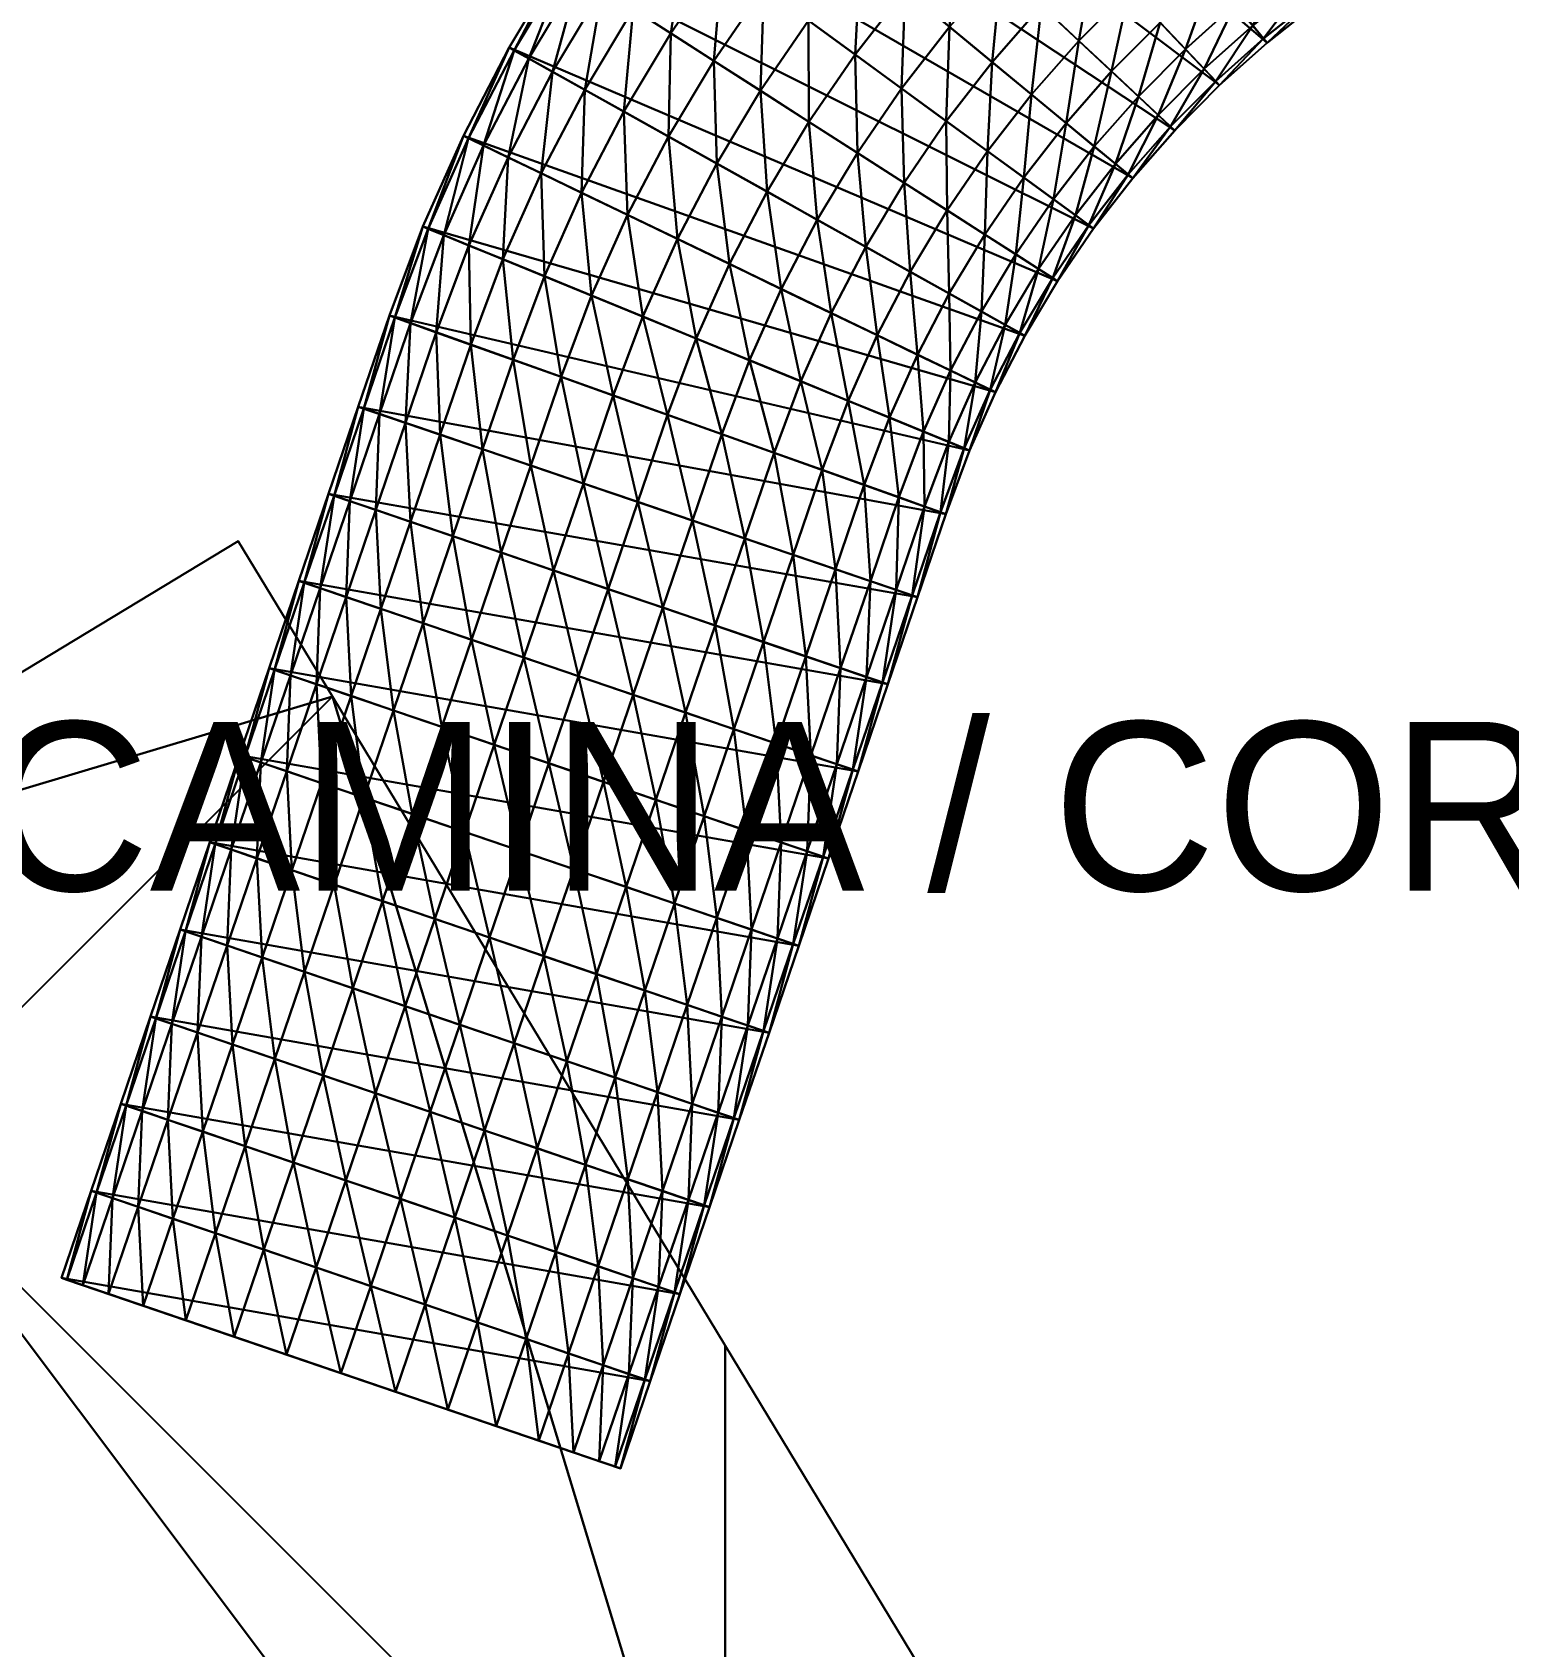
# Model space of a CAD drawing. Extents: x 4965 to 5080, y 10647 to 10739.
# Drawn here: x 5000.89 to 5009.64, y 10657.04 to 10666.61 of the extents above; entities that cross this region are included whole.
import ezdxf

# ---------------------------------------------------------------- set-up
doc = ezdxf.new("R2010")
doc.units = 0
for name, color, linetype in [('06_ESTOCADAS', 2, 'Continuous'), ('10_MOV_TIERRA', 30, 'Continuous'), ('20_EJES', 1, 'Continuous'), ('21_ROTULOS', 7, 'Continuous')]:
    doc.layers.add(name, color=color, linetype=linetype)

msp = doc.modelspace()

# ---------------------------------------------------------------- linework, layer by layer
at = {"layer": '20_EJES', "color": 2}
msp.add_polyline3d([(5006.0658, 10666.8596, 2106.9609), (5005.7693, 10666.478, 2106.9609), (5005.4963, 10666.0792, 2106.9609), (5005.2479, 10665.6647, 2106.9609), (5005.025, 10665.236, 2106.9609), (5004.8284, 10664.7945, 2106.9609), (5004.6588, 10664.342, 2106.9609), (5004.4829, 10663.8257, 2106.9609), (5004.3069, 10663.3094, 2106.9609), (5004.131, 10662.7931, 2106.9609), (5003.9551, 10662.2768, 2106.9609), (5003.7792, 10661.7605, 2106.9609), (5003.6033, 10661.2442, 2106.9609), (5003.4274, 10660.7278, 2106.9609), (5003.2514, 10660.2115, 2106.9609), (5003.0755, 10659.6952, 2106.9609), (5002.8996, 10659.1789, 2106.9609), (5002.7237, 10658.6626, 2106.9609)], dxfattribs=at)

# ---------------------------------------------------------------- texts
at = {"layer": '21_ROTULOS', "color": 7}
msp.add_text('BOCAMINA / CORTE Y BANCADA', height=1, dxfattribs=at).set_placement((4998.693, 10661.5224, 2134.3921))

# ---------------------------------------------------------------- meshes
at = {"layer": '06_ESTOCADAS', "color": 2}
mesh = msp.add_polyface(dxfattribs=at)
corners = [(5008.7551, 10667.8696, 2110.3766), (5009.1302, 10668.0684, 2110.3766), (5008.9967, 10668.3399, 2110.4228), (5008.6054, 10668.1326, 2110.4228), (5008.8862, 10667.6392, 2110.3144), (5008.8174, 10666.9971, 2106.9609), (5006.9057, 10669.9289, 2106.9609), (5009.1398, 10667.1937, 2106.9609), (5008.2274, 10667.902, 2110.4228), (5008.443, 10668.4179, 2110.4513), (5008.048, 10668.177, 2110.4513), (5008.3926, 10667.6486, 2110.3766), (5008.5375, 10667.4265, 2110.3144), (5008.6563, 10667.2442, 2110.2387), (5008.9939, 10667.45, 2110.2387), (5008.7447, 10667.1087, 2110.1522), (5009.0739, 10667.3095, 2110.1522), (5008.7991, 10667.0253, 2110.0584), (5009.1231, 10667.2229, 2110.0584), (5008.8174, 10666.9971, 2109.9609), (5009.1398, 10667.1937, 2109.9609), (5007.8639, 10667.6491, 2110.4228), (5008.0442, 10667.4061, 2110.3766), (5008.2022, 10667.1931, 2110.3144), (5008.3319, 10667.0183, 2110.2387), (5008.4282, 10666.8884, 2110.1522), (5008.4875, 10666.8085, 2110.0584), (5008.5076, 10666.7815, 2109.9609), (5008.5076, 10666.7815, 2106.9609), (5008.0216, 10666.7733, 2110.2387), (5008.1256, 10666.6495, 2110.1522), (5008.1897, 10666.5732, 2110.0584), (5008.2113, 10666.5475, 2109.9609), (5008.2113, 10666.5475, 2106.9609), (5007.9065, 10666.3204, 2110.0584), (5007.9297, 10666.296, 2109.9609), (5007.9297, 10666.296, 2106.9609)]
mesh.append_faces([[corners[k] for k in face] for face in [(0, 1, 2), (3, 0, 2), (0, 4, 1), (5, 6, 7), (8, 3, 9), (10, 8, 9), (11, 0, 3), (8, 11, 3), (12, 4, 0), (11, 12, 0), (13, 14, 4), (12, 13, 4), (15, 16, 14), (13, 15, 14), (17, 18, 16), (15, 17, 16), (19, 20, 18), (17, 19, 18), (19, 5, 20), (21, 8, 10), (22, 11, 8), (23, 12, 11), (22, 23, 11), (24, 13, 12), (23, 24, 12), (25, 15, 13), (24, 25, 13), (26, 17, 15), (25, 26, 15), (27, 19, 17), (26, 27, 17), (28, 5, 19), (27, 28, 19), (29, 24, 23), (30, 25, 24), (29, 30, 24), (31, 26, 25), (30, 31, 25), (32, 27, 26), (31, 32, 26), (33, 28, 27), (32, 33, 27), (34, 31, 30), (35, 32, 31), (36, 33, 32)]])
mesh = msp.add_polyface(dxfattribs=at)
corners = [(5008.5076, 10666.7815, 2106.9609), (5006.4223, 10669.5924, 2106.9609), (5008.8174, 10666.9971, 2106.9609), (5007.6683, 10667.9127, 2110.4513), (5008.048, 10668.177, 2110.4513), (5007.8616, 10668.463, 2110.4609), (5007.4649, 10668.1869, 2110.4609), (5007.8639, 10667.6491, 2110.4228), (5008.0442, 10667.4061, 2110.3766), (5008.2274, 10667.902, 2110.4228), (5008.2113, 10666.5475, 2106.9609), (5005.9601, 10669.2274, 2106.9609), (5007.0857, 10667.8874, 2110.4609), (5007.2615, 10668.4611, 2110.4513), (5006.8661, 10668.1489, 2110.4513), (5007.3053, 10667.626, 2110.4513), (5007.5164, 10667.3747, 2110.4228), (5007.711, 10667.143, 2110.3766), (5007.8816, 10666.9399, 2110.3144), (5008.2022, 10667.1931, 2110.3144), (5008.0216, 10666.7733, 2110.2387), (5007.9297, 10666.296, 2106.9609), (5005.5208, 10668.8351, 2106.9609), (5006.7252, 10667.5656, 2110.4609), (5006.9602, 10667.3179, 2110.4513), (5007.1861, 10667.0797, 2110.4228), (5007.3944, 10666.8602, 2110.3766), (5007.5769, 10666.6679, 2110.3144), (5007.7267, 10666.51, 2110.2387), (5007.838, 10666.3927, 2110.1522), (5008.1256, 10666.6495, 2110.1522), (5007.9065, 10666.3204, 2110.0584), (5007.9297, 10666.296, 2109.9609), (5008.1897, 10666.5732, 2110.0584), (5008.2113, 10666.5475, 2109.9609), (5007.6638, 10666.028, 2106.9609), (5005.1059, 10668.4171, 2106.9609), (5006.6344, 10666.9895, 2110.4513), (5006.8743, 10666.7654, 2110.4228), (5007.0954, 10666.5589, 2110.3766), (5007.2892, 10666.3779, 2110.3144), (5007.4482, 10666.2293, 2110.2387), (5006.8151, 10666.24, 2110.3766)]
mesh.append_faces([[corners[k] for k in face] for face in [(0, 1, 2), (3, 4, 5), (6, 3, 5), (3, 7, 4), (7, 8, 9), (10, 11, 0), (12, 6, 13), (14, 12, 13), (15, 3, 6), (12, 15, 6), (16, 7, 3), (15, 16, 3), (17, 8, 7), (16, 17, 7), (18, 19, 8), (17, 18, 8), (18, 20, 19), (21, 22, 10), (23, 12, 14), (24, 15, 12), (23, 24, 12), (25, 16, 15), (24, 25, 15), (26, 17, 16), (25, 26, 16), (27, 18, 17), (26, 27, 17), (28, 20, 18), (27, 28, 18), (29, 30, 20), (28, 29, 20), (29, 31, 30), (31, 32, 33), (32, 21, 34), (35, 36, 21), (37, 24, 23), (38, 25, 24), (37, 38, 24), (39, 26, 25), (38, 39, 25), (40, 27, 26), (39, 40, 26), (41, 28, 27), (40, 41, 27), (42, 39, 38)]])
mesh = msp.add_polyface(dxfattribs=at)
corners = [(5005.5208, 10668.8351, 2106.9609), (5005.9601, 10669.2274, 2106.9609), (5008.2113, 10666.5475, 2106.9609), (5006.4902, 10667.8133, 2110.4513), (5006.8661, 10668.1489, 2110.4513), (5006.6549, 10668.4002, 2110.4228), (5006.2643, 10668.0514, 2110.4228), (5006.7252, 10667.5656, 2110.4609), (5005.1059, 10668.4171, 2106.9609), (5007.9297, 10666.296, 2106.9609), (5005.6743, 10667.8862, 2110.3766), (5006.0561, 10668.2709, 2110.3766), (5005.8735, 10668.4633, 2110.3144), (5005.4805, 10668.0672, 2110.3144), (5005.8954, 10667.6797, 2110.4228), (5006.1353, 10667.4556, 2110.4513), (5006.3848, 10667.2225, 2110.4609), (5006.6344, 10666.9895, 2110.4513), (5004.7171, 10667.9747, 2106.9609), (5007.6638, 10666.028, 2106.9609), (5004.7171, 10667.9747, 2109.9609), (5004.743, 10667.9533, 2110.0584), (5005.1059, 10668.4171, 2109.9609), (5004.8198, 10667.8898, 2110.1522), (5005.2033, 10668.3261, 2110.1522), (5005.1305, 10668.3941, 2110.0584), (5004.9444, 10667.7868, 2110.2387), (5005.3215, 10668.2158, 2110.2387), (5005.1121, 10667.6481, 2110.3144), (5005.3165, 10667.4791, 2110.3766), (5005.5497, 10667.2863, 2110.4228), (5005.8027, 10667.0771, 2110.4513), (5004.3557, 10667.5097, 2109.9609), (5004.3557, 10667.5097, 2106.9609), (5004.3829, 10667.4899, 2110.0584), (5004.4633, 10667.4311, 2110.1522), (5004.5939, 10667.3358, 2110.2387), (5004.7697, 10667.2075, 2110.3144), (5004.9839, 10667.0512, 2110.3766), (5005.2283, 10666.8728, 2110.4228), (5004.023, 10667.0237, 2109.9609), (5004.0513, 10667.0055, 2110.0584), (5004.1352, 10666.9518, 2110.1522)]
mesh.append_faces([[corners[k] for k in face] for face in [(0, 1, 2), (3, 4, 5), (6, 3, 5), (3, 7, 4), (8, 0, 9), (10, 11, 12), (13, 10, 12), (14, 6, 11), (10, 14, 11), (15, 3, 6), (14, 15, 6), (16, 7, 3), (15, 16, 3), (16, 17, 7), (18, 8, 19), (18, 20, 8), (20, 21, 22), (23, 24, 25), (21, 23, 25), (26, 27, 24), (23, 26, 24), (28, 13, 27), (26, 28, 27), (29, 10, 13), (28, 29, 13), (30, 14, 10), (29, 30, 10), (31, 15, 14), (30, 31, 14), (32, 20, 18), (33, 32, 18), (34, 21, 20), (32, 34, 20), (35, 23, 21), (34, 35, 21), (36, 26, 23), (35, 36, 23), (37, 28, 26), (36, 37, 26), (38, 29, 28), (37, 38, 28), (39, 30, 29), (40, 32, 33), (41, 34, 32), (42, 35, 34)]])
mesh = msp.add_polyface(dxfattribs=at)
corners = [(5007.4145, 10665.7444, 2106.9609), (5004.7171, 10667.9747, 2106.9609), (5007.6638, 10666.028, 2106.9609), (5006.0658, 10666.8596, 2110.4609), (5006.3848, 10667.2225, 2110.4609), (5006.1353, 10667.4556, 2110.4513), (5005.8027, 10667.0771, 2110.4513), (5006.3289, 10666.642, 2110.4513), (5006.6344, 10666.9895, 2110.4513), (5006.5819, 10666.4328, 2110.4228), (5006.8743, 10666.7654, 2110.4228), (5006.8151, 10666.24, 2110.3766), (5004.3557, 10667.5097, 2106.9609), (5007.1828, 10665.4464, 2106.9609), (5004.9839, 10667.0512, 2110.3766), (5005.2283, 10666.8728, 2110.4228), (5005.3165, 10667.4791, 2110.3766), (5005.4935, 10666.6793, 2110.4513), (5005.5497, 10667.2863, 2110.4228), (5005.7693, 10666.478, 2110.4609), (5006.045, 10666.2767, 2110.4513), (5006.3102, 10666.0832, 2110.4228), (5006.5546, 10665.9049, 2110.3766), (5006.7688, 10665.7485, 2110.3144), (5004.023, 10667.0237, 2106.9609), (5006.9696, 10665.1348, 2106.9609), (5004.9325, 10666.4407, 2110.4228), (5004.6778, 10666.6039, 2110.3766), (5005.2089, 10666.2635, 2110.4513), (5005.4963, 10666.0792, 2110.4609), (5005.7837, 10665.895, 2110.4513), (5006.0601, 10665.7178, 2110.4228), (5006.3148, 10665.5545, 2110.3766), (5006.5381, 10665.4114, 2110.3144), (5003.7203, 10666.5185, 2106.9609), (5004.9499, 10665.8313, 2110.4513), (5004.6633, 10665.9914, 2110.4228), (5005.2479, 10665.6647, 2110.4609), (5005.5459, 10665.4982, 2110.4513), (5005.8325, 10665.338, 2110.4228)]
mesh.append_faces([[corners[k] for k in face] for face in [(0, 1, 2), (3, 4, 5), (6, 3, 5), (7, 8, 4), (3, 7, 4), (9, 10, 8), (7, 9, 8), (9, 11, 10), (12, 1, 0), (13, 12, 0), (14, 15, 16), (17, 6, 18), (15, 17, 18), (19, 3, 6), (17, 19, 6), (20, 7, 3), (19, 20, 3), (21, 9, 7), (20, 21, 7), (22, 11, 9), (21, 22, 9), (22, 23, 11), (24, 12, 13), (25, 24, 13), (26, 15, 14), (27, 26, 14), (28, 17, 15), (26, 28, 15), (29, 19, 17), (28, 29, 17), (30, 20, 19), (29, 30, 19), (31, 21, 20), (30, 31, 20), (32, 22, 21), (31, 32, 21), (33, 23, 22), (34, 24, 25), (35, 28, 26), (36, 35, 26), (37, 29, 28), (35, 37, 28), (38, 30, 29), (37, 38, 29), (39, 31, 30)]])
mesh = msp.add_polyface(dxfattribs=at)
corners = [(5004.023, 10667.0237, 2106.9609), (5004.023, 10667.0237, 2109.9609), (5004.3557, 10667.5097, 2106.9609), (5004.0513, 10667.0055, 2110.0584), (5004.3557, 10667.5097, 2109.9609), (5004.1352, 10666.9518, 2110.1522), (5004.3829, 10667.4899, 2110.0584), (5004.2713, 10666.8645, 2110.2387), (5004.5939, 10667.3358, 2110.2387), (5004.4633, 10667.4311, 2110.1522), (5004.4545, 10666.7471, 2110.3144), (5004.7697, 10667.2075, 2110.3144), (5004.6778, 10666.6039, 2110.3766), (5004.9839, 10667.0512, 2110.3766), (5003.7203, 10666.5185, 2109.9609), (5003.7203, 10666.5185, 2106.9609), (5003.7496, 10666.5021, 2110.0584), (5003.8366, 10666.4535, 2110.1522), (5003.9777, 10666.3746, 2110.2387), (5004.1677, 10666.2684, 2110.3144), (5004.3992, 10666.139, 2110.3766), (5004.6633, 10665.9914, 2110.4228), (5004.9325, 10666.4407, 2110.4228), (5003.4486, 10665.9959, 2106.9609), (5006.7755, 10664.811, 2106.9609), (5003.4486, 10665.9959, 2109.9609), (5003.4789, 10665.9813, 2110.0584), (5003.5686, 10665.9381, 2110.1522), (5003.7143, 10665.8678, 2110.2387), (5003.9103, 10665.7733, 2110.3144), (5004.1492, 10665.6582, 2110.3766), (5004.4217, 10665.5268, 2110.4228), (5004.7175, 10665.3842, 2110.4513), (5004.9499, 10665.8313, 2110.4513), (5003.209, 10665.4579, 2109.9609), (5003.209, 10665.4579, 2106.9609), (5003.2401, 10665.4452, 2110.0584), (5003.3323, 10665.4074, 2110.1522), (5003.4819, 10665.3461, 2110.2387), (5003.6833, 10665.2636, 2110.3144)]
mesh.append_faces([[corners[k] for k in face] for face in [(0, 1, 2), (1, 3, 4), (3, 5, 6), (7, 8, 9), (5, 7, 9), (10, 11, 8), (7, 10, 8), (12, 13, 11), (10, 12, 11), (14, 1, 0), (15, 14, 0), (16, 3, 1), (14, 16, 1), (17, 5, 3), (16, 17, 3), (18, 7, 5), (17, 18, 5), (19, 10, 7), (18, 19, 7), (20, 12, 10), (19, 20, 10), (21, 22, 12), (20, 21, 12), (23, 15, 24), (25, 14, 15), (23, 25, 15), (26, 16, 14), (25, 26, 14), (27, 17, 16), (26, 27, 16), (28, 18, 17), (27, 28, 17), (29, 19, 18), (28, 29, 18), (30, 20, 19), (29, 30, 19), (31, 21, 20), (30, 31, 20), (32, 33, 21), (34, 25, 23), (35, 34, 23), (36, 26, 25), (37, 27, 26), (38, 28, 27), (39, 29, 28)]])
mesh = msp.add_polyface(dxfattribs=at)
corners = [(5006.3148, 10665.5545, 2110.3766), (5006.5381, 10665.4114, 2110.3144), (5006.5546, 10665.9049, 2110.3766), (5006.7213, 10665.294, 2110.2387), (5006.7688, 10665.7485, 2110.3144), (5006.7755, 10664.811, 2106.9609), (5003.7203, 10666.5185, 2106.9609), (5006.9696, 10665.1348, 2106.9609), (5005.5459, 10665.4982, 2110.4513), (5005.8325, 10665.338, 2110.4228), (5005.7837, 10665.895, 2110.4513), (5006.0966, 10665.1904, 2110.3766), (5006.0601, 10665.7178, 2110.4228), (5006.3281, 10665.061, 2110.3144), (5006.5181, 10664.9548, 2110.2387), (5006.6592, 10664.876, 2110.1522), (5006.8574, 10665.2067, 2110.1522), (5006.7462, 10664.8274, 2110.0584), (5006.6014, 10664.476, 2106.9609), (5003.4486, 10665.9959, 2106.9609), (5005.025, 10665.236, 2110.4609), (5005.2479, 10665.6647, 2110.4609), (5004.9499, 10665.8313, 2110.4513), (5004.7175, 10665.3842, 2110.4513), (5005.3325, 10665.0877, 2110.4513), (5005.6283, 10664.9451, 2110.4228), (5005.9008, 10664.8137, 2110.3766), (5006.1397, 10664.6986, 2110.3144), (5006.3357, 10664.6041, 2110.2387), (5006.4814, 10664.5338, 2110.1522), (5006.5711, 10664.4906, 2110.0584), (5006.6014, 10664.476, 2109.9609), (5006.7755, 10664.811, 2109.9609), (5006.4478, 10664.1311, 2106.9609), (5003.209, 10665.4579, 2106.9609), (5005.1443, 10664.6651, 2110.4513), (5004.8284, 10664.7945, 2110.4609), (5005.4481, 10664.5406, 2110.4228), (5005.7281, 10664.4259, 2110.3766), (5005.9735, 10664.3254, 2110.3144), (5006.1749, 10664.2429, 2110.2387), (5004.9804, 10664.2273, 2110.4513)]
mesh.append_faces([[corners[k] for k in face] for face in [(0, 1, 2), (1, 3, 4), (5, 6, 7), (8, 9, 10), (11, 0, 12), (9, 11, 12), (13, 1, 0), (11, 13, 0), (14, 3, 1), (13, 14, 1), (15, 16, 3), (14, 15, 3), (15, 17, 16), (18, 19, 5), (20, 21, 22), (23, 20, 22), (24, 8, 21), (20, 24, 21), (25, 9, 8), (24, 25, 8), (26, 11, 9), (25, 26, 9), (27, 13, 11), (26, 27, 11), (28, 14, 13), (27, 28, 13), (29, 15, 14), (28, 29, 14), (30, 17, 15), (29, 30, 15), (31, 32, 17), (30, 31, 17), (18, 5, 32), (31, 18, 32), (33, 34, 18), (35, 24, 20), (36, 35, 20), (37, 25, 24), (35, 37, 24), (38, 26, 25), (37, 38, 25), (39, 27, 26), (38, 39, 26), (40, 28, 27), (41, 35, 36)]])
mesh = msp.add_polyface(dxfattribs=at)
corners = [(5007.5664, 10666.1189, 2110.1522), (5007.838, 10666.3927, 2110.1522), (5007.7267, 10666.51, 2110.2387), (5007.4482, 10666.2293, 2110.2387), (5007.6392, 10666.051, 2110.0584), (5007.9065, 10666.3204, 2110.0584), (5007.6638, 10666.028, 2109.9609), (5007.9297, 10666.296, 2109.9609), (5007.6638, 10666.028, 2106.9609), (5007.9297, 10666.296, 2106.9609), (5007.0195, 10666.0711, 2110.3144), (5007.2892, 10666.3779, 2110.3144), (5007.0954, 10666.5589, 2110.3766), (5006.8151, 10666.24, 2110.3766), (5007.1872, 10665.9324, 2110.2387), (5007.3118, 10665.8293, 2110.1522), (5007.3886, 10665.7659, 2110.0584), (5007.4145, 10665.7444, 2109.9609), (5007.4145, 10665.7444, 2106.9609), (5006.7688, 10665.7485, 2110.3144), (5006.9446, 10665.6202, 2110.2387), (5007.0752, 10665.5249, 2110.1522), (5007.1557, 10665.4662, 2110.0584), (5007.1828, 10665.4464, 2109.9609), (5007.1828, 10665.4464, 2106.9609), (5006.7213, 10665.294, 2110.2387), (5006.8574, 10665.2067, 2110.1522), (5006.9413, 10665.153, 2110.0584), (5006.9696, 10665.1348, 2109.9609), (5006.9696, 10665.1348, 2106.9609), (5006.7462, 10664.8274, 2110.0584), (5006.7755, 10664.811, 2109.9609), (5006.7755, 10664.811, 2106.9609)]
mesh.append_faces([[corners[k] for k in face] for face in [(0, 1, 2), (3, 0, 2), (4, 5, 1), (0, 4, 1), (6, 7, 5), (4, 6, 5), (8, 9, 7), (6, 8, 7), (10, 11, 12), (13, 10, 12), (14, 3, 11), (10, 14, 11), (15, 0, 3), (14, 15, 3), (16, 4, 0), (15, 16, 0), (17, 6, 4), (16, 17, 4), (18, 8, 6), (17, 18, 6), (19, 10, 13), (20, 14, 10), (19, 20, 10), (21, 15, 14), (20, 21, 14), (22, 16, 15), (21, 22, 15), (23, 17, 16), (22, 23, 16), (24, 18, 17), (23, 24, 17), (25, 20, 19), (26, 21, 20), (25, 26, 20), (27, 22, 21), (26, 27, 21), (28, 23, 22), (27, 28, 22), (29, 24, 23), (28, 29, 23), (30, 27, 26), (31, 28, 27), (30, 31, 27), (32, 29, 28), (31, 32, 28)]])
mesh = msp.add_polyface(dxfattribs=at)
corners = [(5003.209, 10665.4579, 2109.9609), (5003.2401, 10665.4452, 2110.0584), (5003.4486, 10665.9959, 2109.9609), (5003.3323, 10665.4074, 2110.1522), (5003.4789, 10665.9813, 2110.0584), (5003.0105, 10664.9299, 2109.9609), (5003.209, 10665.4579, 2106.9609), (5003.0105, 10664.9299, 2106.9609), (5003.0421, 10664.9186, 2110.0584), (5003.1359, 10664.8851, 2110.1522), (5003.2883, 10664.8308, 2110.2387), (5003.4819, 10665.3461, 2110.2387), (5003.4933, 10664.7577, 2110.3144), (5002.8264, 10664.3901, 2109.9609), (5002.8264, 10664.3901, 2106.9609), (5002.8582, 10664.3793, 2110.0584), (5002.9525, 10664.3471, 2110.1522), (5003.1055, 10664.295, 2110.2387), (5003.3116, 10664.2248, 2110.3144), (5002.6505, 10663.8738, 2109.9609), (5002.6505, 10663.8738, 2106.9609), (5002.6823, 10663.8629, 2110.0584), (5002.7766, 10663.8308, 2110.1522), (5002.9296, 10663.7787, 2110.2387), (5003.1356, 10663.7085, 2110.3144), (5003.3867, 10663.623, 2110.3766), (5003.5626, 10664.1393, 2110.3766), (5002.4745, 10663.3575, 2109.9609), (5002.4745, 10663.3575, 2106.9609), (5002.5064, 10663.3466, 2110.0584), (5002.6006, 10663.3145, 2110.1522), (5002.7537, 10663.2624, 2110.2387), (5002.9597, 10663.1922, 2110.3144), (5003.2107, 10663.1066, 2110.3766)]
mesh.append_faces([[corners[k] for k in face] for face in [(0, 1, 2), (1, 3, 4), (5, 0, 6), (7, 5, 6), (8, 1, 0), (5, 8, 0), (9, 3, 1), (8, 9, 1), (10, 11, 3), (9, 10, 3), (10, 12, 11), (13, 5, 7), (14, 13, 7), (15, 8, 5), (13, 15, 5), (16, 9, 8), (15, 16, 8), (17, 10, 9), (16, 17, 9), (18, 12, 10), (17, 18, 10), (19, 13, 14), (20, 19, 14), (21, 15, 13), (19, 21, 13), (22, 16, 15), (21, 22, 15), (23, 17, 16), (22, 23, 16), (24, 18, 17), (23, 24, 17), (25, 26, 18), (24, 25, 18), (27, 19, 20), (28, 27, 20), (29, 21, 19), (27, 29, 19), (30, 22, 21), (29, 30, 21), (31, 23, 22), (30, 31, 22), (32, 24, 23), (31, 32, 23), (33, 25, 24), (32, 33, 24)]])
mesh = msp.add_polyface(dxfattribs=at)
corners = [(5004.4217, 10665.5268, 2110.4228), (5004.7175, 10665.3842, 2110.4513), (5004.6633, 10665.9914, 2110.4228), (5003.209, 10665.4579, 2106.9609), (5003.4486, 10665.9959, 2106.9609), (5006.6014, 10664.476, 2106.9609), (5003.3323, 10665.4074, 2110.1522), (5003.4819, 10665.3461, 2110.2387), (5003.5686, 10665.9381, 2110.1522), (5003.6833, 10665.2636, 2110.3144), (5003.7143, 10665.8678, 2110.2387), (5003.9287, 10665.1631, 2110.3766), (5004.1492, 10665.6582, 2110.3766), (5003.9103, 10665.7733, 2110.3144), (5004.2087, 10665.0484, 2110.4228), (5004.5125, 10664.9239, 2110.4513), (5004.8284, 10664.7945, 2110.4609), (5005.025, 10665.236, 2110.4609), (5003.0105, 10664.9299, 2106.9609), (5006.4478, 10664.1311, 2106.9609), (5003.4933, 10664.7577, 2110.3144), (5003.743, 10664.6686, 2110.3766), (5004.028, 10664.567, 2110.4228), (5004.3372, 10664.4567, 2110.4513), (5004.6588, 10664.342, 2110.4609), (5004.9804, 10664.2273, 2110.4513), (5002.8264, 10664.3901, 2106.9609), (5006.3071, 10663.7541, 2106.9609), (5003.5626, 10664.1393, 2110.3766), (5003.3116, 10664.2248, 2110.3144), (5003.849, 10664.0417, 2110.4228), (5004.1597, 10663.9358, 2110.4513), (5004.4829, 10663.8257, 2110.4609), (5004.806, 10663.7156, 2110.4513), (5002.6505, 10663.8738, 2106.9609), (5006.1394, 10663.2613, 2106.9609), (5003.673, 10663.5254, 2110.4228), (5003.3867, 10663.623, 2110.3766), (5003.9838, 10663.4195, 2110.4513), (5004.3069, 10663.3094, 2110.4609), (5004.6301, 10663.1993, 2110.4513), (5004.9409, 10663.0934, 2110.4228), (5003.4971, 10663.0091, 2110.4228)]
mesh.append_faces([[corners[k] for k in face] for face in [(0, 1, 2), (3, 4, 5), (6, 7, 8), (7, 9, 10), (11, 12, 13), (9, 11, 13), (14, 0, 12), (11, 14, 12), (15, 1, 0), (14, 15, 0), (16, 17, 1), (15, 16, 1), (18, 3, 19), (20, 9, 7), (21, 11, 9), (20, 21, 9), (22, 14, 11), (21, 22, 11), (23, 15, 14), (22, 23, 14), (24, 16, 15), (23, 24, 15), (24, 25, 16), (26, 18, 27), (28, 21, 20), (29, 28, 20), (30, 22, 21), (28, 30, 21), (31, 23, 22), (30, 31, 22), (32, 24, 23), (31, 32, 23), (33, 25, 24), (32, 33, 24), (34, 26, 35), (36, 30, 28), (37, 36, 28), (38, 31, 30), (36, 38, 30), (39, 32, 31), (38, 39, 31), (40, 33, 32), (39, 40, 32), (40, 41, 33), (42, 36, 37)]])
mesh = msp.add_polyface(dxfattribs=at)
corners = [(5005.9735, 10664.3254, 2110.3144), (5006.1749, 10664.2429, 2110.2387), (5006.1397, 10664.6986, 2110.3144), (5006.3245, 10664.1816, 2110.1522), (5006.4814, 10664.5338, 2110.1522), (5006.3357, 10664.6041, 2110.2387), (5006.4167, 10664.1439, 2110.0584), (5006.5711, 10664.4906, 2110.0584), (5006.4478, 10664.1311, 2109.9609), (5006.6014, 10664.476, 2109.9609), (5006.4478, 10664.1311, 2106.9609), (5006.6014, 10664.476, 2106.9609), (5006.3071, 10663.7541, 2106.9609), (5003.0105, 10664.9299, 2106.9609), (5005.2896, 10664.117, 2110.4228), (5005.4481, 10664.5406, 2110.4228), (5005.1443, 10664.6651, 2110.4513), (5004.9804, 10664.2273, 2110.4513), (5005.5745, 10664.0154, 2110.3766), (5005.7281, 10664.4259, 2110.3766), (5005.8243, 10663.9263, 2110.3144), (5006.0293, 10663.8532, 2110.2387), (5006.1816, 10663.7989, 2110.1522), (5006.2754, 10663.7654, 2110.0584), (5006.3071, 10663.7541, 2109.9609), (5006.1394, 10663.2613, 2106.9609), (5002.8264, 10664.3901, 2106.9609), (5005.1168, 10663.6097, 2110.4228), (5004.806, 10663.7156, 2110.4513), (5005.4032, 10663.5121, 2110.3766), (5005.6542, 10663.4266, 2110.3144), (5005.8602, 10663.3564, 2110.2387), (5006.0133, 10663.3042, 2110.1522), (5006.1075, 10663.2721, 2110.0584), (5006.1394, 10663.2613, 2109.9609), (5004.9409, 10663.0934, 2110.4228), (5005.2272, 10662.9958, 2110.3766)]
mesh.append_faces([[corners[k] for k in face] for face in [(0, 1, 2), (3, 4, 5), (1, 3, 5), (6, 7, 4), (3, 6, 4), (8, 9, 7), (6, 8, 7), (10, 11, 9), (8, 10, 9), (12, 13, 10), (14, 15, 16), (17, 14, 16), (18, 19, 15), (14, 18, 15), (20, 0, 19), (18, 20, 19), (21, 1, 0), (20, 21, 0), (22, 3, 1), (21, 22, 1), (23, 6, 3), (22, 23, 3), (24, 8, 6), (23, 24, 6), (12, 10, 8), (24, 12, 8), (25, 26, 12), (27, 14, 17), (28, 27, 17), (29, 18, 14), (27, 29, 14), (30, 20, 18), (29, 30, 18), (31, 21, 20), (30, 31, 20), (32, 22, 21), (31, 32, 21), (33, 23, 22), (32, 33, 22), (34, 24, 23), (33, 34, 23), (25, 12, 24), (34, 25, 24), (35, 27, 28), (36, 29, 27)]])
mesh = msp.add_polyface(dxfattribs=at)
corners = [(5002.4745, 10663.3575, 2106.9609), (5002.6505, 10663.8738, 2106.9609), (5005.9634, 10662.745, 2106.9609), (5003.2107, 10663.1066, 2110.3766), (5003.4971, 10663.0091, 2110.4228), (5003.3867, 10663.623, 2110.3766), (5003.8079, 10662.9032, 2110.4513), (5003.9838, 10663.4195, 2110.4513), (5003.673, 10663.5254, 2110.4228), (5002.2986, 10662.8412, 2106.9609), (5005.7875, 10662.2287, 2106.9609), (5002.2986, 10662.8412, 2109.9609), (5002.4745, 10663.3575, 2109.9609), (5002.3305, 10662.8303, 2110.0584), (5002.5064, 10663.3466, 2110.0584), (5002.4247, 10662.7982, 2110.1522), (5002.6006, 10663.3145, 2110.1522), (5002.5778, 10662.7461, 2110.2387), (5002.7537, 10663.2624, 2110.2387), (5002.7838, 10662.6759, 2110.3144), (5002.9597, 10663.1922, 2110.3144), (5003.0348, 10662.5903, 2110.3766), (5003.3212, 10662.4928, 2110.4228), (5003.6319, 10662.3869, 2110.4513), (5003.9551, 10662.2768, 2110.4609), (5002.1227, 10662.3249, 2106.9609), (5005.6116, 10661.7124, 2106.9609), (5002.1227, 10662.3249, 2109.9609), (5002.1545, 10662.314, 2110.0584), (5002.2488, 10662.2819, 2110.1522), (5002.4019, 10662.2297, 2110.2387), (5002.6079, 10662.1596, 2110.3144), (5002.8589, 10662.074, 2110.3766), (5003.1453, 10661.9765, 2110.4228), (5003.456, 10661.8706, 2110.4513), (5003.7792, 10661.7605, 2110.4609), (5001.9468, 10661.8086, 2109.9609), (5001.9786, 10661.7977, 2110.0584), (5002.0729, 10661.7656, 2110.1522), (5002.226, 10661.7134, 2110.2387), (5002.432, 10661.6433, 2110.3144)]
mesh.append_faces([[corners[k] for k in face] for face in [(0, 1, 2), (3, 4, 5), (6, 7, 8), (4, 6, 8), (9, 0, 10), (11, 12, 0), (9, 11, 0), (13, 14, 12), (11, 13, 12), (15, 16, 14), (13, 15, 14), (17, 18, 16), (15, 17, 16), (19, 20, 18), (17, 19, 18), (21, 3, 20), (19, 21, 20), (22, 4, 3), (21, 22, 3), (23, 6, 4), (22, 23, 4), (23, 24, 6), (25, 9, 26), (27, 11, 9), (25, 27, 9), (28, 13, 11), (27, 28, 11), (29, 15, 13), (28, 29, 13), (30, 17, 15), (29, 30, 15), (31, 19, 17), (30, 31, 17), (32, 21, 19), (31, 32, 19), (33, 22, 21), (32, 33, 21), (34, 23, 22), (33, 34, 22), (35, 24, 23), (36, 27, 25), (37, 28, 27), (38, 29, 28), (39, 30, 29), (40, 31, 30)]])
mesh = msp.add_polyface(dxfattribs=at)
corners = [(5005.9634, 10662.745, 2106.9609), (5002.6505, 10663.8738, 2106.9609), (5006.1394, 10663.2613, 2106.9609), (5004.9409, 10663.0934, 2110.4228), (5005.2272, 10662.9958, 2110.3766), (5005.1168, 10663.6097, 2110.4228), (5005.4783, 10662.9103, 2110.3144), (5005.6542, 10663.4266, 2110.3144), (5005.4032, 10663.5121, 2110.3766), (5005.6843, 10662.8401, 2110.2387), (5005.8602, 10663.3564, 2110.2387), (5005.8373, 10662.7879, 2110.1522), (5006.0133, 10663.3042, 2110.1522), (5005.9316, 10662.7558, 2110.0584), (5006.1075, 10663.2721, 2110.0584), (5005.9634, 10662.745, 2109.9609), (5006.1394, 10663.2613, 2109.9609), (5005.7875, 10662.2287, 2106.9609), (5002.4745, 10663.3575, 2106.9609), (5004.131, 10662.7931, 2110.4609), (5004.3069, 10663.3094, 2110.4609), (5003.9838, 10663.4195, 2110.4513), (5003.8079, 10662.9032, 2110.4513), (5004.4542, 10662.683, 2110.4513), (5004.6301, 10663.1993, 2110.4513), (5004.7649, 10662.5771, 2110.4228), (5005.0513, 10662.4795, 2110.3766), (5005.3023, 10662.394, 2110.3144), (5005.5083, 10662.3238, 2110.2387), (5005.6614, 10662.2716, 2110.1522), (5005.7557, 10662.2395, 2110.0584), (5005.7875, 10662.2287, 2109.9609), (5005.6116, 10661.7124, 2106.9609), (5002.2986, 10662.8412, 2106.9609), (5003.9551, 10662.2768, 2110.4609), (5004.2783, 10662.1667, 2110.4513), (5004.589, 10662.0608, 2110.4228), (5004.8754, 10661.9632, 2110.3766), (5005.1264, 10661.8777, 2110.3144), (5005.3324, 10661.8075, 2110.2387)]
mesh.append_faces([[corners[k] for k in face] for face in [(0, 1, 2), (3, 4, 5), (6, 7, 8), (4, 6, 8), (9, 10, 7), (6, 9, 7), (11, 12, 10), (9, 11, 10), (13, 14, 12), (11, 13, 12), (15, 16, 14), (13, 15, 14), (0, 2, 16), (15, 0, 16), (17, 18, 0), (19, 20, 21), (22, 19, 21), (23, 24, 20), (19, 23, 20), (25, 3, 24), (23, 25, 24), (26, 4, 3), (25, 26, 3), (27, 6, 4), (26, 27, 4), (28, 9, 6), (27, 28, 6), (29, 11, 9), (28, 29, 9), (30, 13, 11), (29, 30, 11), (31, 15, 13), (30, 31, 13), (17, 0, 15), (31, 17, 15), (32, 33, 17), (34, 19, 22), (35, 23, 19), (34, 35, 19), (36, 25, 23), (35, 36, 23), (37, 26, 25), (36, 37, 25), (38, 27, 26), (39, 28, 27)]])
mesh = msp.add_polyface(dxfattribs=at)
corners = [(5004.8754, 10661.9632, 2110.3766), (5005.1264, 10661.8777, 2110.3144), (5005.0513, 10662.4795, 2110.3766), (5005.3324, 10661.8075, 2110.2387), (5005.3023, 10662.394, 2110.3144), (5005.4855, 10661.7553, 2110.1522), (5005.6614, 10662.2716, 2110.1522), (5005.5083, 10662.3238, 2110.2387), (5005.5798, 10661.7232, 2110.0584), (5005.7557, 10662.2395, 2110.0584), (5005.6116, 10661.7124, 2109.9609), (5005.7875, 10662.2287, 2109.9609), (5005.6116, 10661.7124, 2106.9609), (5005.7875, 10662.2287, 2106.9609), (5005.4357, 10661.1961, 2106.9609), (5002.1227, 10662.3249, 2106.9609), (5004.1024, 10661.6504, 2110.4513), (5004.2783, 10662.1667, 2110.4513), (5003.9551, 10662.2768, 2110.4609), (5003.7792, 10661.7605, 2110.4609), (5004.4131, 10661.5445, 2110.4228), (5004.589, 10662.0608, 2110.4228), (5004.6995, 10661.4469, 2110.3766), (5004.9505, 10661.3614, 2110.3144), (5005.1565, 10661.2912, 2110.2387), (5005.3096, 10661.239, 2110.1522), (5005.4038, 10661.2069, 2110.0584), (5005.4357, 10661.1961, 2109.9609), (5005.2598, 10660.6797, 2106.9609), (5001.9468, 10661.8086, 2106.9609), (5003.9264, 10661.134, 2110.4513), (5004.2372, 10661.0282, 2110.4228), (5004.5236, 10660.9306, 2110.3766), (5004.7746, 10660.8451, 2110.3144), (5004.9806, 10660.7749, 2110.2387), (5005.1337, 10660.7227, 2110.1522), (5005.2279, 10660.6906, 2110.0584), (5005.2598, 10660.6797, 2109.9609), (5004.0613, 10660.5119, 2110.4228)]
mesh.append_faces([[corners[k] for k in face] for face in [(0, 1, 2), (1, 3, 4), (5, 6, 7), (3, 5, 7), (8, 9, 6), (5, 8, 6), (10, 11, 9), (8, 10, 9), (12, 13, 11), (10, 12, 11), (14, 15, 12), (16, 17, 18), (19, 16, 18), (20, 21, 17), (16, 20, 17), (22, 0, 21), (20, 22, 21), (23, 1, 0), (22, 23, 0), (24, 3, 1), (23, 24, 1), (25, 5, 3), (24, 25, 3), (26, 8, 5), (25, 26, 5), (27, 10, 8), (26, 27, 8), (14, 12, 10), (27, 14, 10), (28, 29, 14), (30, 16, 19), (31, 20, 16), (30, 31, 16), (32, 22, 20), (31, 32, 20), (33, 23, 22), (32, 33, 22), (34, 24, 23), (33, 34, 23), (35, 25, 24), (34, 35, 24), (36, 26, 25), (37, 27, 26), (28, 14, 27), (38, 31, 30)]])
mesh = msp.add_polyface(dxfattribs=at)
corners = [(5003.456, 10661.8706, 2110.4513), (5003.7792, 10661.7605, 2110.4609), (5003.6319, 10662.3869, 2110.4513), (5001.9468, 10661.8086, 2106.9609), (5002.1227, 10662.3249, 2106.9609), (5005.4357, 10661.1961, 2106.9609), (5001.9468, 10661.8086, 2109.9609), (5001.9786, 10661.7977, 2110.0584), (5002.1227, 10662.3249, 2109.9609), (5002.0729, 10661.7656, 2110.1522), (5002.1545, 10662.314, 2110.0584), (5002.226, 10661.7134, 2110.2387), (5002.2488, 10662.2819, 2110.1522), (5002.432, 10661.6433, 2110.3144), (5002.4019, 10662.2297, 2110.2387), (5002.683, 10661.5577, 2110.3766), (5002.8589, 10662.074, 2110.3766), (5002.6079, 10662.1596, 2110.3144), (5002.9694, 10661.4601, 2110.4228), (5003.1453, 10661.9765, 2110.4228), (5003.2801, 10661.3543, 2110.4513), (5003.6033, 10661.2442, 2110.4609), (5003.9264, 10661.134, 2110.4513), (5001.7709, 10661.2923, 2106.9609), (5005.2598, 10660.6797, 2106.9609), (5001.7709, 10661.2923, 2109.9609), (5001.8027, 10661.2814, 2110.0584), (5001.897, 10661.2493, 2110.1522), (5002.05, 10661.1971, 2110.2387), (5002.256, 10661.1269, 2110.3144), (5002.5071, 10661.0414, 2110.3766), (5002.7934, 10660.9438, 2110.4228), (5003.1042, 10660.838, 2110.4513), (5003.4274, 10660.7278, 2110.4609), (5003.7505, 10660.6177, 2110.4513), (5001.5949, 10660.7759, 2109.9609), (5001.5949, 10660.7759, 2106.9609), (5001.6268, 10660.7651, 2110.0584), (5001.721, 10660.733, 2110.1522), (5001.8741, 10660.6808, 2110.2387), (5002.0801, 10660.6106, 2110.3144), (5002.3311, 10660.5251, 2110.3766)]
mesh.append_faces([[corners[k] for k in face] for face in [(0, 1, 2), (3, 4, 5), (3, 6, 4), (6, 7, 8), (7, 9, 10), (9, 11, 12), (11, 13, 14), (15, 16, 17), (13, 15, 17), (18, 19, 16), (15, 18, 16), (20, 0, 19), (18, 20, 19), (21, 1, 0), (20, 21, 0), (21, 22, 1), (23, 3, 24), (25, 6, 3), (23, 25, 3), (26, 7, 6), (25, 26, 6), (27, 9, 7), (26, 27, 7), (28, 11, 9), (27, 28, 9), (29, 13, 11), (28, 29, 11), (30, 15, 13), (29, 30, 13), (31, 18, 15), (30, 31, 15), (32, 20, 18), (31, 32, 18), (33, 21, 20), (32, 33, 20), (34, 22, 21), (35, 25, 23), (36, 35, 23), (37, 26, 25), (35, 37, 25), (38, 27, 26), (37, 38, 26), (39, 28, 27), (40, 29, 28), (41, 30, 29)]])
mesh = msp.add_polyface(dxfattribs=at)
corners = [(5001.5949, 10660.7759, 2106.9609), (5001.7709, 10661.2923, 2106.9609), (5005.0838, 10660.1634, 2106.9609), (5001.721, 10660.733, 2110.1522), (5001.8741, 10660.6808, 2110.2387), (5001.897, 10661.2493, 2110.1522), (5002.0801, 10660.6106, 2110.3144), (5002.05, 10661.1971, 2110.2387), (5002.3311, 10660.5251, 2110.3766), (5002.256, 10661.1269, 2110.3144), (5002.6175, 10660.4275, 2110.4228), (5002.7934, 10660.9438, 2110.4228), (5002.5071, 10661.0414, 2110.3766), (5002.9283, 10660.3217, 2110.4513), (5003.1042, 10660.838, 2110.4513), (5003.2514, 10660.2115, 2110.4609), (5003.4274, 10660.7278, 2110.4609), (5003.5746, 10660.1014, 2110.4513), (5001.419, 10660.2596, 2106.9609), (5004.9079, 10659.6471, 2106.9609), (5001.419, 10660.2596, 2109.9609), (5001.5949, 10660.7759, 2109.9609), (5001.4509, 10660.2488, 2110.0584), (5001.6268, 10660.7651, 2110.0584), (5001.5451, 10660.2167, 2110.1522), (5001.6982, 10660.1645, 2110.2387), (5001.9042, 10660.0943, 2110.3144), (5002.1552, 10660.0088, 2110.3766), (5002.4416, 10659.9112, 2110.4228), (5002.7523, 10659.8053, 2110.4513), (5003.0755, 10659.6952, 2110.4609), (5003.3987, 10659.5851, 2110.4513), (5001.2431, 10659.7433, 2109.9609), (5001.2431, 10659.7433, 2106.9609), (5001.2749, 10659.7325, 2110.0584), (5001.3692, 10659.7004, 2110.1522), (5001.5223, 10659.6482, 2110.2387), (5001.7283, 10659.578, 2110.3144), (5001.9793, 10659.4925, 2110.3766), (5002.2657, 10659.3949, 2110.4228)]
mesh.append_faces([[corners[k] for k in face] for face in [(0, 1, 2), (3, 4, 5), (4, 6, 7), (6, 8, 9), (10, 11, 12), (8, 10, 12), (13, 14, 11), (10, 13, 11), (15, 16, 14), (13, 15, 14), (15, 17, 16), (18, 0, 19), (20, 21, 0), (18, 20, 0), (22, 23, 21), (20, 22, 21), (24, 3, 23), (22, 24, 23), (25, 4, 3), (24, 25, 3), (26, 6, 4), (25, 26, 4), (27, 8, 6), (26, 27, 6), (28, 10, 8), (27, 28, 8), (29, 13, 10), (28, 29, 10), (30, 15, 13), (29, 30, 13), (31, 17, 15), (30, 31, 15), (32, 20, 18), (33, 32, 18), (34, 22, 20), (32, 34, 20), (35, 24, 22), (34, 35, 22), (36, 25, 24), (35, 36, 24), (37, 26, 25), (36, 37, 25), (38, 27, 26), (37, 38, 26), (39, 28, 27)]])
mesh = msp.add_polyface(dxfattribs=at)
corners = [(5005.1337, 10660.7227, 2110.1522), (5005.2279, 10660.6906, 2110.0584), (5005.3096, 10661.239, 2110.1522), (5005.2598, 10660.6797, 2109.9609), (5005.4038, 10661.2069, 2110.0584), (5005.2598, 10660.6797, 2106.9609), (5005.4357, 10661.1961, 2109.9609), (5005.0838, 10660.1634, 2106.9609), (5001.7709, 10661.2923, 2106.9609), (5003.4274, 10660.7278, 2110.4609), (5003.7505, 10660.6177, 2110.4513), (5003.6033, 10661.2442, 2110.4609), (5004.0613, 10660.5119, 2110.4228), (5003.9264, 10661.134, 2110.4513), (5004.3476, 10660.4143, 2110.3766), (5004.5236, 10660.9306, 2110.3766), (5004.2372, 10661.0282, 2110.4228), (5004.5987, 10660.3288, 2110.3144), (5004.7746, 10660.8451, 2110.3144), (5004.8047, 10660.2586, 2110.2387), (5004.9806, 10660.7749, 2110.2387), (5004.9577, 10660.2064, 2110.1522), (5005.052, 10660.1743, 2110.0584), (5005.0838, 10660.1634, 2109.9609), (5004.9079, 10659.6471, 2106.9609), (5001.5949, 10660.7759, 2106.9609), (5003.5746, 10660.1014, 2110.4513), (5003.8853, 10659.9956, 2110.4228), (5004.1717, 10659.898, 2110.3766), (5004.4227, 10659.8124, 2110.3144), (5004.6287, 10659.7423, 2110.2387), (5004.7818, 10659.6901, 2110.1522), (5004.8761, 10659.658, 2110.0584), (5004.9079, 10659.6471, 2109.9609), (5004.732, 10659.1308, 2106.9609), (5001.419, 10660.2596, 2106.9609), (5003.7094, 10659.4792, 2110.4228), (5003.3987, 10659.5851, 2110.4513), (5003.9958, 10659.3817, 2110.3766), (5004.2468, 10659.2961, 2110.3144), (5004.4528, 10659.2259, 2110.2387)]
mesh.append_faces([[corners[k] for k in face] for face in [(0, 1, 2), (1, 3, 4), (3, 5, 6), (7, 8, 5), (9, 10, 11), (10, 12, 13), (14, 15, 16), (12, 14, 16), (17, 18, 15), (14, 17, 15), (19, 20, 18), (17, 19, 18), (21, 0, 20), (19, 21, 20), (22, 1, 0), (21, 22, 0), (23, 3, 1), (22, 23, 1), (7, 5, 3), (23, 7, 3), (24, 25, 7), (26, 10, 9), (27, 12, 10), (26, 27, 10), (28, 14, 12), (27, 28, 12), (29, 17, 14), (28, 29, 14), (30, 19, 17), (29, 30, 17), (31, 21, 19), (30, 31, 19), (32, 22, 21), (31, 32, 21), (33, 23, 22), (32, 33, 22), (24, 7, 23), (33, 24, 23), (34, 35, 24), (36, 27, 26), (37, 36, 26), (38, 28, 27), (36, 38, 27), (39, 29, 28), (40, 30, 29)]])
mesh = msp.add_polyface(dxfattribs=at)
corners = [(5001.2431, 10659.7433, 2106.9609), (5001.419, 10660.2596, 2106.9609), (5004.732, 10659.1308, 2106.9609), (5004.5561, 10658.6145, 2106.9609), (5001.9793, 10659.4925, 2110.3766), (5002.2657, 10659.3949, 2110.4228), (5002.1552, 10660.0088, 2110.3766), (5002.5764, 10659.289, 2110.4513), (5002.7523, 10659.8053, 2110.4513), (5002.4416, 10659.9112, 2110.4228), (5002.8996, 10659.1789, 2110.4609), (5003.0755, 10659.6952, 2110.4609), (5003.2228, 10659.0688, 2110.4513), (5003.3987, 10659.5851, 2110.4513), (5003.5335, 10658.9629, 2110.4228), (5001.0672, 10659.227, 2106.9609), (5004.3802, 10658.0982, 2106.9609), (5001.0672, 10659.227, 2109.9609), (5001.2431, 10659.7433, 2109.9609), (5001.099, 10659.2162, 2110.0584), (5001.2749, 10659.7325, 2110.0584), (5001.1933, 10659.1841, 2110.1522), (5001.3692, 10659.7004, 2110.1522), (5001.3464, 10659.1319, 2110.2387), (5001.5223, 10659.6482, 2110.2387), (5001.5524, 10659.0617, 2110.3144), (5001.7283, 10659.578, 2110.3144), (5001.8034, 10658.9762, 2110.3766), (5002.0898, 10658.8786, 2110.4228), (5002.4005, 10658.7727, 2110.4513), (5002.7237, 10658.6626, 2110.4609), (5003.0468, 10658.5525, 2110.4513), (5003.3576, 10658.4466, 2110.4228), (5003.644, 10658.3491, 2110.3766)]
mesh.append_faces([[corners[k] for k in face] for face in [(0, 1, 2), (3, 0, 2), (4, 5, 6), (7, 8, 9), (5, 7, 9), (10, 11, 8), (7, 10, 8), (12, 13, 11), (10, 12, 11), (12, 14, 13), (15, 0, 3), (16, 15, 3), (17, 18, 0), (15, 17, 0), (19, 20, 18), (17, 19, 18), (21, 22, 20), (19, 21, 20), (23, 24, 22), (21, 23, 22), (25, 26, 24), (23, 25, 24), (27, 4, 26), (25, 27, 26), (28, 5, 4), (27, 28, 4), (29, 7, 5), (28, 29, 5), (30, 10, 7), (29, 30, 7), (31, 12, 10), (30, 31, 10), (32, 14, 12), (31, 32, 12), (32, 33, 14), (17, 15, 16), (19, 17, 16), (21, 19, 16), (23, 21, 16), (25, 23, 16), (27, 25, 16), (28, 27, 16), (29, 28, 16), (30, 29, 16), (31, 30, 16)]])
mesh = msp.add_polyface(dxfattribs=at)
corners = [(5003.9958, 10659.3817, 2110.3766), (5004.2468, 10659.2961, 2110.3144), (5004.1717, 10659.898, 2110.3766), (5004.4528, 10659.2259, 2110.2387), (5004.4227, 10659.8124, 2110.3144), (5004.6059, 10659.1738, 2110.1522), (5004.7818, 10659.6901, 2110.1522), (5004.6287, 10659.7423, 2110.2387), (5004.7002, 10659.1417, 2110.0584), (5004.8761, 10659.658, 2110.0584), (5004.732, 10659.1308, 2109.9609), (5004.9079, 10659.6471, 2109.9609), (5004.732, 10659.1308, 2106.9609), (5004.9079, 10659.6471, 2106.9609), (5003.5335, 10658.9629, 2110.4228), (5003.7094, 10659.4792, 2110.4228), (5003.3987, 10659.5851, 2110.4513), (5003.8199, 10658.8654, 2110.3766), (5004.0709, 10658.7798, 2110.3144), (5004.2769, 10658.7096, 2110.2387), (5004.43, 10658.6575, 2110.1522), (5004.5242, 10658.6254, 2110.0584), (5004.5561, 10658.6145, 2109.9609), (5004.5561, 10658.6145, 2106.9609), (5003.644, 10658.3491, 2110.3766), (5003.895, 10658.2635, 2110.3144), (5004.101, 10658.1933, 2110.2387), (5004.2541, 10658.1412, 2110.1522), (5004.3483, 10658.1091, 2110.0584), (5004.3802, 10658.0982, 2109.9609), (5004.3802, 10658.0982, 2106.9609), (5003.3576, 10658.4466, 2110.4228), (5003.0468, 10658.5525, 2110.4513)]
mesh.append_faces([[corners[k] for k in face] for face in [(0, 1, 2), (1, 3, 4), (5, 6, 7), (3, 5, 7), (8, 9, 6), (5, 8, 6), (10, 11, 9), (8, 10, 9), (12, 13, 11), (10, 12, 11), (14, 15, 16), (17, 0, 15), (14, 17, 15), (18, 1, 0), (17, 18, 0), (19, 3, 1), (18, 19, 1), (20, 5, 3), (19, 20, 3), (21, 8, 5), (20, 21, 5), (22, 10, 8), (21, 22, 8), (23, 12, 10), (22, 23, 10), (24, 17, 14), (25, 18, 17), (24, 25, 17), (26, 19, 18), (25, 26, 18), (27, 20, 19), (26, 27, 19), (28, 21, 20), (27, 28, 20), (29, 22, 21), (28, 29, 21), (30, 23, 22), (29, 30, 22), (31, 32, 30), (24, 31, 30), (25, 24, 30), (26, 25, 30), (27, 26, 30), (28, 27, 30), (29, 28, 30)]])
at = {"layer": '10_MOV_TIERRA', "color": 30}
mesh = msp.add_polyface(dxfattribs=at)
corners = [(4996.8471, 10656.8471, 2132.0927), (5000, 10660, 2133.1057), (4998.5588, 10661.4412, 2134.2141), (4998.5588, 10661.4412, 2128.8921), (5000, 10660, 2129.09), (4996.8471, 10656.8471, 2129.1965), (4995.271, 10659.4512, 2133.8653), (4995.271, 10659.4512, 2128.8921), (5000, 10652.1527, 2129.7613), (4999.7372, 10652.0722, 2129.7546), (5002.6725, 10662.6725, 2134.1767), (5002.6725, 10662.6725, 2128.9998), (5002.115, 10663.5936, 2134.8182), (5002.115, 10663.5936, 2128.8921), (5004.2891, 10654.2891, 2129.8006), (5005, 10655, 2129.9592), (5005, 10655, 2129.7766), (5005, 10658.827, 2131.9302), (5005, 10658.827, 2129.4492), (5006.443, 10656.443, 2130.5805), (5006.443, 10656.443, 2129.7279), (5005, 10654.4601, 2129.8228), (5005.464, 10654.536, 2129.8403), (5007.7094, 10654.3505, 2129.9724)]
mesh.append_faces([[corners[k] for k in face] for face in [(0, 1, 2), (3, 4, 5), (0, 2, 6), (7, 3, 5), (8, 1, 0), (5, 4, 8), (8, 0, 9), (9, 5, 8), (2, 1, 10), (11, 4, 3), (2, 10, 12), (13, 11, 3), (1, 8, 14), (14, 8, 4), (1, 14, 15), (16, 14, 4), (15, 17, 10), (11, 18, 16), (15, 10, 1), (4, 11, 16), (17, 15, 19), (20, 16, 18), (21, 15, 14), (14, 16, 21), (15, 21, 22), (22, 21, 16), (19, 15, 22), (22, 16, 20), (19, 22, 23), (23, 22, 20), (3, 7, 6), (2, 3, 6), (7, 5, 0), (6, 7, 0), (0, 5, 9), (11, 13, 12), (10, 11, 12), (13, 3, 2), (12, 13, 2), (18, 11, 10), (17, 18, 10), (20, 18, 17), (19, 20, 17), (23, 20, 19)]])

doc.saveas('drawing.dxf')
